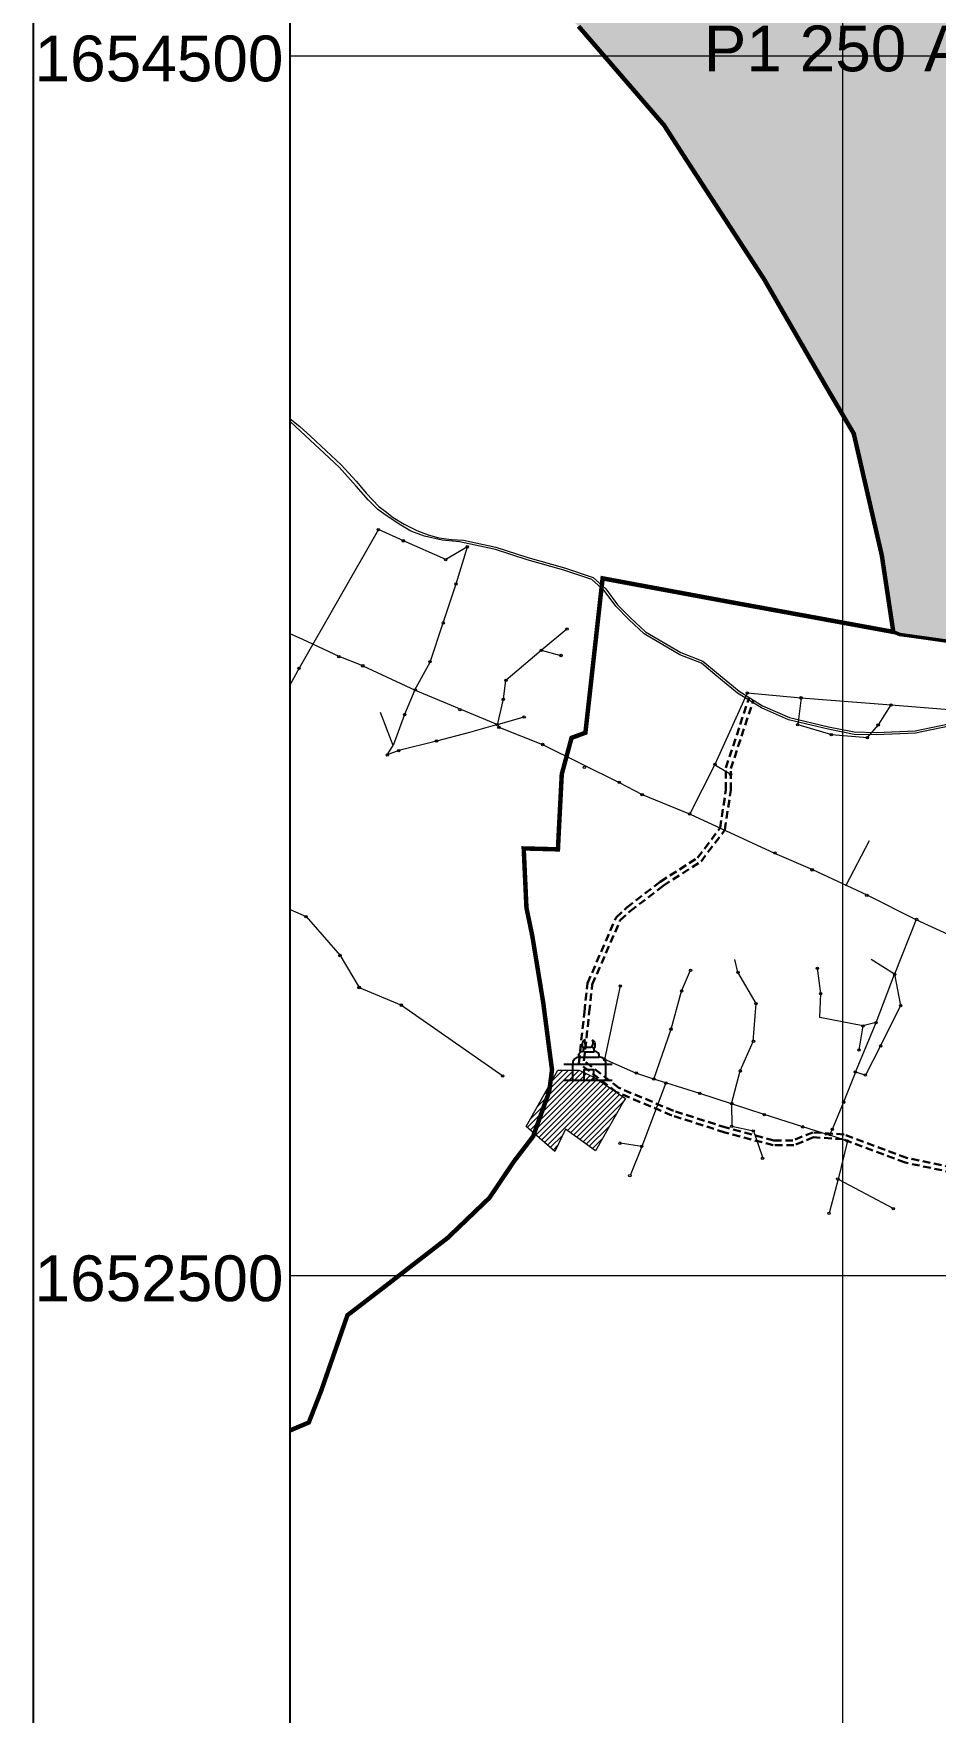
# Model space of a CAD drawing. Header units: feet. Extents: x 199174 to 214517, y 1645895 to 1656921.
# Drawn here: x 199174 to 200652, y 1651784 to 1654536 of the extents above; entities that cross this region are included whole.
import ezdxf

# ---------------------------------------------------------------- set-up
doc = ezdxf.new("R2010")
doc.units = ezdxf.units.FT
doc.header["$MEASUREMENT"] = 0
doc.linetypes.add('DASHED2', pattern=[0.375, 0.25, -0.125])
doc.linetypes.add('PHANTOM2', pattern=[1.25, 0.625, -0.125, 0.125, -0.125, 0.125, -0.125])
for name, color, linetype, lineweight in [('11 KV POWER LINE', 254, 'Continuous', 9), ('EP', 254, 'Continuous', 9), ('Main boundry', 1, 'Continuous', 50), ('PLOT BOUNDARY', 1, 'Continuous', 50), ("PLOT NO'S", 1, 'Continuous', 9), ('SETTLEMENT', 37, 'Continuous', 60)]:
    doc.layers.add(name, color=color, linetype=linetype, lineweight=lineweight)
doc.layers.add('APSPCL LAND', color=7, linetype='Continuous', true_color=0xd7ecd5)
doc.layers.add('Plot 1 to 2', color=7, linetype='Continuous', true_color=0xffc994)
for name, color, linetype in [('B.T. ROAD', 251, 'Continuous'), ('CART TRACK', 30, 'Continuous'), ('GRID', 7, 'Continuous'), ('TEMPLE', 1, 'Continuous'), ('VILLAGE BOUNDARY', 6, 'Continuous')]:
    doc.layers.add(name, color=color, linetype=linetype)
doc.styles.get("Standard").update_dxf_attribs({"font": 'arial.ttf'})
doc.linetypes.add('ZIGZAG', pattern='A,0.0001,-0.2,[131,ltypeshp.shx,S=0.2,R=0,X=-0.2,Y=0],-0.4,[131,ltypeshp.shx,S=0.2,R=180,X=0.2,Y=0],-0.2', length=0.8001)

# ---------------------------------------------------------------- blocks, each defined once
blk = doc.blocks.new('A$C4C0265E5')
at = {"layer": 'TEMPLE'}
for points in [[(-5.2, 12.77), (6, 12.77)], [(-2.22, 15.83), (3.18, 15.83)], [(-1.01, 18.49), (1.57, 18.49)], [(-13.54, 8.99), (13.54, 8.99)], [(-13.54, 0), (13.54, 0)], [(-8.54, 0), (-8.54, 8.99)], [(3.18, 0), (3.18, 5.69), (-2.38, 5.69), (-2.38, 0)], [(9.88, 0), (9.88, 8.99)]]:
    blk.add_lwpolyline(points, dxfattribs=at)
for centre, radius, start, end in [((0.34, 19.76), 3.64, 124.69079, 216.50017), ((3.12, 21.38), 5.04, 164.18558, 215.05903), ((-0.71, 21.1), 3.55, 312.86689, 23.83213), ((0.83, 19.82), 3.21, 317.58605, 57.66436), ((-5.32, 9.51), 3.26, 87.84359, 189.20119), ((-3.03, 13.64), 2.34, 69.7058, 201.76239), ((-1.19, 16.97), 1.53, 83.09168, 227.97506), ((1.71, 16.75), 1.74, 327.90798, 94.58219), ((4.05, 13.8), 2.21, 332.28963, 113.06286), ((6.68, 9.59), 3.25, 349.37601, 102.00426)]:
    blk.add_arc(centre, radius, start, end, dxfattribs=at)

msp = doc.modelspace()

# ---------------------------------------------------------------- hatches: boundary and pattern name
at = {"layer": 'Plot 1 to 2'}
h = msp.add_hatch(color=256, dxfattribs=at)
h.dxf.hatch_style = 1
h.paths.add_polyline_path([(200941.9, 1654194.7), (200927.6, 1654191.5), (200941.9, 1654259.7), (200941.9, 1654488.4), (200916.9, 1654488.4), (200916.9, 1654563.4), (200941.9, 1654563.4), (200941.9, 1654962.2), (200496.2, 1655050), (200213.4, 1654954.3), (200016.1, 1654859.8), (199885, 1654715.2), (200067.3, 1654548.1), (200207.3, 1654386), (200240.2, 1654334.9), (200371.1, 1654133.8), (200473, 1653957.2), (200518.2, 1653880.4), (200564.2, 1653680.5), (200583, 1653555.3), (200593.5, 1653550.9), (200633.1, 1653545.4), (200698, 1653536.5), (200786.5, 1653523.3), (200902.8, 1653506.1), (200941.9, 1653499.9)])
h.paths.add_polyline_path([(200941.9, 1655202.8), (200876.2, 1655179.3), (200624, 1655093.3), (200562.8, 1655072.5), (200941.9, 1654997.9)])
at = {"layer": 'SETTLEMENT', "linetype": 'Continuous', "lineweight": 0}
h = msp.add_hatch(dxfattribs=at)
h.set_pattern_fill('ANSI31', color=254, scale=50)
h.paths.add_polyline_path([(200140.7, 1652785.6), (200094.8, 1652704.6), (200046, 1652740.1), (200028.5, 1652703.2), (199981.1, 1652744.4), (200033.2, 1652836.7), (200068.3, 1652836.7), (200094.2, 1652824.3), (200144.2, 1652790.4)])

# ---------------------------------------------------------------- linework, layer by layer
at = {"layer": '11 KV POWER LINE', "linetype": 'ZIGZAG', "ltscale": 15}
for points, elevation in [([(199798.7, 1653460.5), (199824, 1653505.9), (199845.4, 1653570.1), (199866.8, 1653634), (199885.1, 1653695), (199849.8, 1653673.8), (199780.5, 1653704.8), (199739.2, 1653723.1), (199609.5, 1653495.7), (199594.7, 1653468.9)], 297.1), ([(199713.6, 1653499.7), (199674.6, 1653514.9), (199615.3, 1653542.7), (199594.7, 1653552.1)], 301.7), ([(199934.2, 1653403.2), (199944, 1653444.9), (199948.1, 1653476.2), (200006.1, 1653525.3), (200048.1, 1653560.3)], 299.3), ([(200249.4, 1653256.7), (200291.1, 1653338.3), (200344.1, 1653455.4), (200432.2, 1653447.3), (200579.4, 1653435.6), (200735.7, 1653423.3), (200805.9, 1653416.7), (200889.4, 1653409.9), (200957.7, 1653430.2), (201014.1, 1653456.6), (201097.7, 1653492.6), (201142.9, 1653513.1), (201194, 1653537.9), (201248, 1653555.6), (201271.3, 1653506.9), (201264.9, 1653495.1), (201234.6, 1653440.8)], 298.3), ([(200006.1, 1653525.3), (200038.4, 1653516.8)], 299.3), ([(199713.6, 1653499.7), (199799.5, 1653460), (199934.1, 1653403.3), (199978, 1653415.8)], 301.3), ([(199798.7, 1653460.4), (199782.2, 1653419.7), (199763.1, 1653369.2)], 297.4), ([(200432.1, 1653447.3), (200426.7, 1653403.5), (200481.5, 1653387), (200540.9, 1653382), (200558.5, 1653402.7), (200579.3, 1653435.5)], 303), ([(199934.1, 1653403.3), (199888.5, 1653390.1), (199834.2, 1653376.4), (199772.5, 1653360.7), (199753.7, 1653353.5), (199763.1, 1653369.2), (199742.5, 1653422.9)], 302.7), ([(199934.1, 1653403.3), (199936.6, 1653398.9), (200008.2, 1653370.7), (200134, 1653308.5), (200171.4, 1653288.6), (200250.2, 1653256.6), (200388.5, 1653192.3), (200450.7, 1653165.5), (200539.4, 1653124.3), (200619.8, 1653084), (200686.5, 1653053.2), (200706.6, 1653042.3), (200795.5, 1653002.2), (200876.9, 1652965.7), (200964.1, 1652925.3), (201152.5, 1652838.5), (201295.1, 1652772.9), (201249.8, 1652635.9), (201288.9, 1652648.4)], 301.3), ([(200290.6, 1653337.3), (200316.6, 1653321.8)], 300.2), ([(200505.1, 1653138.8), (200544, 1653213.5)], 296.8), ([(199594.7, 1653100.3), (199620.6, 1653088.5), (199676.7, 1653024.9), (199707.8, 1652972.4), (199777.2, 1652943.4), (199943.2, 1652827.4)], 297.1), ([(200620.3, 1653083.8), (200584.9, 1652994), (200594.9, 1652942.9), (200562, 1652876.5), (200537.4, 1652828.7), (200520.9, 1652833.5), (200501.6, 1652784.5), (200482.9, 1652739.5), (200478.7, 1652730.5), (200507.9, 1652720.7), (200492.4, 1652658.2), (200583.2, 1652609.8)], 297.3), ([(200190.5, 1652822.1), (200218.7, 1652904), (200235.8, 1652966.5), (200250.7, 1653000.6)], 297.3), ([(200318.1, 1652781.7), (200332.2, 1652835.7), (200353.2, 1652883.8), (200358, 1652945.9), (200328.3, 1652997.4), (200323.1, 1653018.1)], 298.8), ([(200533.1, 1652909.2), (200462.8, 1652923.3), (200464.1, 1652962.3), (200458.5, 1653004)], 299.1), ([(200554.9, 1652914.7), (200584.8, 1652994), (200546.9, 1653018.4)], 299.2), ([(200478.7, 1652730.5), (200473.1, 1652731.9), (200434.5, 1652743.8), (200371.6, 1652763.9), (200318.1, 1652781.7), (200265.7, 1652798.6), (200210.2, 1652815.8), (200190.5, 1652822.1), (200160.8, 1652832), (200110.1, 1652854.3), (200135.9, 1652974.9)], 297.3), ([(200520.9, 1652833.5), (200554.9, 1652914.7), (200533.1, 1652909.3), (200526.7, 1652869.9)], 297.3), ([(200210.1, 1652815.8), (200171, 1652711.8), (200151.5, 1652664.1)], 298.1), ([(200318.1, 1652781.7), (200318.5, 1652744.8), (200353.9, 1652737.3), (200369, 1652692.6)], 298.8), ([(200171, 1652711.8), (200135.3, 1652717.1)], 298.1), ([(200492.4, 1652658.2), (200478, 1652602.4)], 297.3)]:
    msp.add_lwpolyline(points, dxfattribs=dict(at, elevation=elevation))
at = {"layer": 'APSPCL LAND', "color": 1}
for points in [[(199174.1, 1656920.6), (214431.1, 1656920.6), (214431.1, 1645894.6), (199174.1, 1645894.6)], [(199594.7, 1656500), (211153, 1656500), (211153, 1648146.9), (199594.7, 1648146.9)]]:
    msp.add_lwpolyline(points, close=True, dxfattribs=at)
at = {"layer": 'B.T. ROAD', "linetype": 'Continuous', "lineweight": 15}
for points in [[(199594.7, 1653904.7), (199610.4, 1653892), (199627.7, 1653876), (199653.7, 1653851.9), (199678.2, 1653829.1), (199702.6, 1653802.7), (199719.9, 1653782), (199739.8, 1653760.9), (199750.2, 1653753), (199763.5, 1653742.8), (199781.2, 1653731.7), (199801.9, 1653721.7), (199820.5, 1653714.5), (199838, 1653709.5), (199858.9, 1653706.9), (199878.5, 1653705.8), (199931.8, 1653694.2), (199983.8, 1653677.2), (200044.4, 1653660.2), (200091.2, 1653644.6), (200112, 1653625.8), (200131.1, 1653599.9), (200152.4, 1653578.3), (200177, 1653555.2), (200234.8, 1653521.4), (200270.6, 1653507.5), (200293.3, 1653488.8), (200330.3, 1653458.2), (200368.7, 1653434.2), (200412.7, 1653414.7), (200477, 1653399.5), (200519, 1653391.2), (200555.5, 1653390.6), (200618.8, 1653393.3), (200674, 1653404.8)], [(200674.7, 1653400.9), (200619.3, 1653389.4), (200555.5, 1653386.6), (200518.6, 1653387.2), (200476.1, 1653395.6), (200411.4, 1653410.9), (200366.8, 1653430.6), (200327.9, 1653454.9), (200290.7, 1653485.7), (200268.6, 1653504), (200233, 1653517.8), (200174.6, 1653552), (200149.6, 1653575.4), (200128.1, 1653597.3), (200109, 1653623.1), (200089.1, 1653641.1), (200043.2, 1653656.4), (199982.7, 1653673.4), (199930.8, 1653690.4), (199871.9, 1653703.1), (199843.7, 1653705.7), (199814.7, 1653712), (199792.2, 1653720.7), (199776.1, 1653730.2), (199752, 1653746.4), (199738.1, 1653755.8), (199722.9, 1653771.2), (199702.8, 1653794.1), (199674.8, 1653825.4), (199642.8, 1653855.3), (199619.7, 1653876.8), (199594.7, 1653900.5)]]:
    msp.add_lwpolyline(points, dxfattribs=at)
at = {"layer": 'CART TRACK', "linetype": 'DASHED2', "lineweight": 30, "ltscale": 50}
for points in [[(200681, 1652668.8), (200602.3, 1652685.2), (200500.7, 1652723.5), (200452.4, 1652726.7), (200420.2, 1652713.6), (200386.1, 1652713.6), (200307, 1652734.8), (200220, 1652762.6), (200129.4, 1652800.8), (200067.7, 1652848.5), (200076.7, 1652932.4), (200081.9, 1652979.2), (200128.7, 1653087.3), (200146.4, 1653103.3), (200201.2, 1653145.7), (200262.3, 1653184.9), (200299.2, 1653233.8), (200308.7, 1653296.4), (200308.7, 1653332.5), (200346.6, 1653447.4)], [(200680.2, 1652677.2), (200604.5, 1652692.9), (200502.4, 1652731.4), (200451.1, 1652734.8), (200418.6, 1652721.6), (200387.2, 1652721.6), (200309.2, 1652742.5), (200222.8, 1652770.1), (200133.4, 1652807.7), (200076.1, 1652852.1), (200084.7, 1652931.6), (200089.7, 1652977.2), (200135.3, 1653082.5), (200151.5, 1653097.2), (200205.8, 1653139.1), (200267.9, 1653179), (200306.8, 1653230.6), (200316.7, 1653295.8), (200316.7, 1653331.2), (200353.5, 1653442.9)]]:
    msp.add_lwpolyline(points, dxfattribs=at)
at = {"layer": 'EP', "linetype": 'Continuous', "elevation": 300.8}
msp.add_lwpolyline([(200477.5, 1652730.4), (200480.1, 1652729.7), (200479.6, 1652730.6), (200477.6, 1652731), (200477.5, 1652730.4)], dxfattribs=at)
at = {"layer": 'EP', "linetype": 'Continuous'}
for centre in [(199738.9, 1653722.9, 303.8), (199780.2, 1653704.6, 303.8), (199884.8, 1653694.8, 303.8), (199849.5, 1653673.7, 303.8), (199866.3, 1653633.8, 304.3), (199845.4, 1653570.1, 303.2), (200048.3, 1653560, 302.8), (200006.2, 1653525.1, 302.8), (200038.5, 1653516.6, 302.8), (199609.2, 1653495.6, 303.8), (199674.4, 1653514.8, 308.4), (199713.6, 1653499.7, 301.3), (199823.7, 1653506.4, 303.2), (199948.3, 1653475.9, 302.8), (199799.5, 1653460, 302.8), (199943.7, 1653444.9, 302.6), (200343.8, 1653455.3, 305), (200431.9, 1653447.2, 305), (200579.1, 1653435.4, 305), (199782.2, 1653419.7, 302.6), (199872.7, 1653427.7, 301), (199978, 1653415.8, 302.5), (199934.1, 1653403.3, 302.2), (199936.6, 1653398.9, 302.4), (200426.4, 1653403.4, 309.7), (200481.3, 1653386.8, 309.7), (200540.6, 1653381.9, 309.7), (200558.2, 1653402.5, 309.7), (199753.8, 1653353.5, 301.3), (199772.5, 1653360.7, 302.5), (199834.4, 1653376.4, 301.2), (200008.2, 1653370.7, 295.7), (200076.7, 1653333.4, 301.1), (200290.8, 1653338.1, 305), (200134, 1653308.5, 300.3), (200316.3, 1653321.7, 306.9), (200171.4, 1653288.6, 299.8), (200249.1, 1653256.6, 305), (200389, 1653192.7, 298.4), (200450, 1653165.2, 297.7), (200539.6, 1653123.3, 297.3), (199620.3, 1653088.3, 303.7), (200621, 1653084.1, 297.6), (199676.4, 1653024.8, 303.7), (200250.7, 1653000.6, 296.7), (200328.5, 1652997.1, 298.7), (200458.5, 1653003.9, 297.2), (200585.1, 1652994, 297.6), (199707.6, 1652972.3, 303.7), (200135.6, 1652974.7, 303.9), (200236, 1652966.5, 298.2), (199776.9, 1652943.3, 303.7), (200358, 1652945.9, 299.4), (200464.1, 1652962.4, 298.3), (200595.2, 1652942.7, 296.8), (200554.7, 1652914.8, 298.6), (200218.5, 1652904, 300.8), (200353.9, 1652884.1, 300.3), (200533.2, 1652909.2, 299.1), (200526.9, 1652869.9, 298.6), (200562.3, 1652876.6, 299.2), (199942.9, 1652827.2, 303.7), (200109.8, 1652854.1, 303.9), (200161.7, 1652832.2, 301.6), (200332.3, 1652835.6, 300.2), (200520.6, 1652833.7, 300.1), (200537.3, 1652828.8, 301.1), (200190.6, 1652822.4, 302.3), (200210.3, 1652815.8, 299.9), (200265.7, 1652798.6, 301.4), (200318.3, 1652781.7, 299.9), (200501.8, 1652784.3, 298.5), (200318.2, 1652744.6, 305.4), (200371.6, 1652763.9, 300.6), (200135, 1652717, 304.8), (200353.6, 1652737.2, 305.4), (200434.5, 1652743.8, 301.1), (200473.1, 1652732, 300.6), (200483, 1652739.7, 301.6), (200507.8, 1652720.6, 301.4), (200170.7, 1652711.7, 304.8), (200368.7, 1652692.4, 305.4), (200151.2, 1652663.9, 304.8), (200492.1, 1652658.1, 303.9), (200582.9, 1652609.6, 303.9), (200477.7, 1652602.2, 303.9)]:
    msp.add_circle(centre, 2, dxfattribs=at)
at = {"layer": 'GRID', "color": 254, "lineweight": 0}
for p, q in [((200500, 1656500), (200500, 1649164.6)), ((199594.7, 1654500), (211153, 1654500)), ((199594.7, 1652500), (211153, 1652500))]:
    msp.add_line(p, q, dxfattribs=at)
at = {"layer": 'Main boundry', "lineweight": 50, "flags": 128}
msp.add_lwpolyline([(200067.3, 1654548.1), (200207.3, 1654386), (200240.2, 1654334.9), (200371.1, 1654133.8), (200473, 1653957.2), (200518.2, 1653880.4), (200564.2, 1653680.5), (200583, 1653555.3), (200593.5, 1653550.9), (200633.1, 1653545.4), (200698, 1653536.5)], dxfattribs=at)
at = {"layer": 'PLOT BOUNDARY', "lineweight": 30, "flags": 128}
msp.add_lwpolyline([(200067.3, 1654548.1), (200207.3, 1654386), (200240.2, 1654334.9), (200371.1, 1654133.8), (200473, 1653957.2), (200518.2, 1653880.4), (200564.2, 1653680.5), (200583, 1653555.3), (200593.5, 1653550.9), (200633.1, 1653545.4), (200698, 1653536.5), (200786.5, 1653523.3), (200902.8, 1653506.1), (200941.9, 1653499.9), (200941.9, 1654194.7), (200927.6, 1654191.5), (200941.9, 1654259.7), (200941.9, 1654488.4), (200916.9, 1654488.4), (200916.9, 1654563.4)], dxfattribs=at)
at = {"layer": 'SETTLEMENT', "color": 254, "linetype": 'Continuous', "lineweight": 0}
msp.add_lwpolyline([(200140.7, 1652785.6), (200094.8, 1652704.6), (200046, 1652740.1), (200028.5, 1652703.2), (199981.1, 1652744.4), (200033.2, 1652836.7), (200068.3, 1652836.7), (200094.2, 1652824.3), (200144.2, 1652790.4), (200140.7, 1652785.6)], dxfattribs=at)
at = {"layer": 'VILLAGE BOUNDARY', "linetype": 'PHANTOM2', "ltscale": 50, "const_width": 7.32}
msp.add_lwpolyline([(200067.3, 1654548.1), (200207.3, 1654386), (200240.2, 1654334.9), (200371.1, 1654133.8), (200473, 1653957.2), (200518.2, 1653880.4), (200564.2, 1653680.5), (200583, 1653555.3), (200301.9, 1653606.8), (200106.6, 1653643.1), (200078.4, 1653389.9), (200055.7, 1653381.6), (200039.7, 1653322.1), (200034.8, 1653227.8), (200033.4, 1653198.8), (199977.3, 1653200.3), (199981.8, 1653102.9), (199991.4, 1653056.8), (200009.4, 1652946.7), (200020.9, 1652858.2), (200023.7, 1652837.7), (200019.2, 1652802.2), (199992.8, 1652728.3), (199961.3, 1652687.1), (199921.2, 1652627.5), (199852.6, 1652561.7), (199750.8, 1652482.9), (199688.4, 1652434.9), (199645.2, 1652310.5), (199625.1, 1652259.1), (199594.7, 1652246.2)], dxfattribs=at)

# ---------------------------------------------------------------- block references
at = {"layer": 'TEMPLE', "xscale": 2.928964027552865, "yscale": 2.928964027552865, "zscale": 2.928964027552865}
msp.add_blockref('A$C4C0265E5', (200082.8, 1652820.4), dxfattribs=at)

# ---------------------------------------------------------------- texts
at = {"layer": 'GRID', "color": 242, "linetype": 'Continuous', "lineweight": 0}
for s, p in [('1654500', (199175.7, 1654458)), ('1652500', (199175.7, 1652458))]:
    msp.add_text(s, height=75, dxfattribs=at).set_placement(p)
at = {"layer": "PLOT NO'S", "linetype": 'Continuous'}
msp.add_text('P1 250 AC', height=75, dxfattribs=at).set_placement((200272.3, 1654474.4, -448))

doc.saveas('drawing.dxf')
